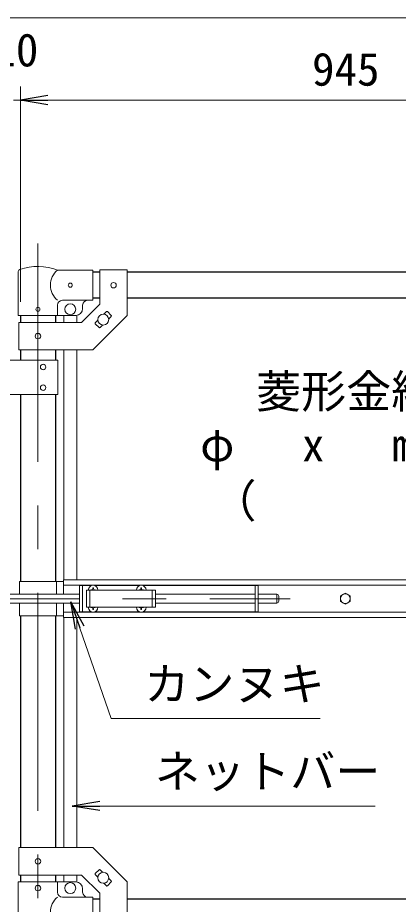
# Model space of a CAD drawing. Units: millimetres, scale not verified. Extents: x -4200 to 4200, y -2970 to 2970.
# Drawn here: x 1243 to 1796, y -358 to 931 of the extents above; entities that cross this region are included whole.
import ezdxf
from ezdxf.enums import TextEntityAlignment as Align

# ---------------------------------------------------------------- set-up
doc = ezdxf.new("R2010")
doc.units = ezdxf.units.MM
doc.header["$LTSCALE"] = 10
doc.linetypes.add('DASHED', pattern=[7.5, 6, -1.5])
doc.linetypes.add('USER1', pattern=[50.8, 31.75, -6.35, 6.35, -6.35])
for name, color, linetype, lineweight in [('0-1_D-BMK', 2, 'USER1', 13), ('0-2_D-STR1', 1, 'Continuous', 25), ('0-3_D-STR3', 3, 'Continuous', 13), ('0-7_D-STR-DIM', 7, 'Continuous', 13), ('0-A_D-STR-TXT', 7, 'Continuous', 13)]:
    doc.layers.add(name, color=color, linetype=linetype, lineweight=lineweight)
doc.layers.add('0-8_0', color=7, linetype='Continuous')
doc.styles.add('ＭＳ ゴシック', font='')
doc.styles.get('ＭＳ ゴシック').set_extended_font_data('MS Gothic')

# ---------------------------------------------------------------- blocks, each defined once
blk = doc.blocks.new('_Open')
at = {"layer": '0-8_0'}
blk.add_line((-10, 1.667), (0, 0), dxfattribs=at)
blk.add_lwpolyline([(-10, -1.667), (0, 0), (-10, 0)], dxfattribs=at)

msp = doc.modelspace()

# ---------------------------------------------------------------- linework, layer by layer
at = {"layer": '0-1_D-BMK'}
for p, q in [((1272.39, 603.1), (1272.39, -435.29)), ((1014.52, 86.37), (1638.97, 86.37))]:
    msp.add_line(p, q, dxfattribs=at)
at = {"layer": '0-2_D-STR1'}
for p, q in [((1362.39, 561.37), (1352.39, 561.37)), ((2036.59, 561.37), (1402.39, 561.37)), ((1362.39, 523.37), (1352.39, 523.37)), ((2036.59, 523.37), (1402.39, 523.37)), ((1246.99, 498.37), (1246.99, 488.32)), ((1297.79, 498.37), (1297.79, 488.32)), ((1246.99, 448.32), (1246.99, 433.32)), ((1297.79, 448.32), (1297.79, 433.32)), ((1246.99, 383.32), (1246.99, 111.37)), ((1297.79, 383.32), (1297.79, 111.37)), ((1246.99, 61.37), (1246.99, -275.58)), ((1297.79, 61.37), (1297.79, -275.58)), ((1246.99, -315.58), (1246.99, -325.63)), ((1297.79, -315.58), (1297.79, -325.63)), ((1362.39, -350.63), (1352.39, -350.63)), ((2036.59, -350.63), (1402.39, -350.63))]:
    msp.add_line(p, q, dxfattribs=at)
at = {"layer": '0-3_D-STR3'}
for p, q in [((1243.84, 498.37), (1243.84, 562.06)), ((1352.39, 564.37), (1300.94, 564.37)), ((1352.39, 564.37), (1352.39, 520.37)), ((1362.39, 564.57), (1362.39, 514.89)), ((1362.39, 564.57), (1402.39, 564.57)), ((1402.39, 564.57), (1402.39, 498.32)), ((1352.39, 520.37), (1307.94, 520.37)), ((1300.94, 498.37), (1300.94, 513.37)), ((1335.82, 488.32), (1362.39, 514.89)), ((1337.39, 513.37), (1337.39, 508.37)), ((1368.27, 500.27), (1371.99, 503.98)), ((1373.4, 503.98), (1379.06, 498.33)), ((1243.84, 498.37), (1300.94, 498.37)), ((1300.94, 498.37), (1327.39, 498.37)), ((1309.89, 498.37), (1309.89, 488.32)), ((1328.89, 498.37), (1328.89, 488.32)), ((1355.72, 487.72), (1359.44, 491.44)), ((1375.34, 493.2), (1379.06, 496.91)), ((1244.69, 488.32), (1335.82, 488.32)), ((1244.69, 488.32), (1244.69, 448.32)), ((1355.72, 486.31), (1361.38, 480.65)), ((1362.79, 480.65), (1366.51, 484.37)), ((1309.89, 448.32), (1309.89, 113.87)), ((1328.89, 448.32), (1328.89, 113.87)), ((1301.39, 433.32), (1181.39, 433.32)), ((1301.39, 433.32), (1301.39, 383.32)), ((1301.39, 383.32), (1181.39, 383.32)), ((1245.39, 111.37), (1245.39, 92.87)), ((1245.39, 111.37), (1309.49, 111.37)), ((1299.39, 111.37), (1299.39, 92.87)), ((1309.49, 113.87), (2129.49, 113.87)), ((1309.49, 92.87), (1309.49, 113.87)), ((1309.49, 105.87), (2129.49, 105.87)), ((1332.64, 105.37), (1332.64, 67.37)), ((1332.64, 105.37), (1350.04, 105.37)), ((1337.14, 105.37), (1337.14, 67.37)), ((1355.24, 105.37), (1420.04, 105.37)), ((1425.24, 105.37), (1592.64, 105.37)), ((1588.14, 105.37), (1588.14, 67.37)), ((1592.64, 105.37), (1592.64, 67.37)), ((1151.84, 92.87), (1332.64, 92.87)), ((1343.14, 98.87), (1343.14, 73.87)), ((1343.14, 98.87), (1443.14, 98.87)), ((1350.79, 99.28), (1349.49, 99.26)), ((1349.49, 99.26), (1349.49, 98.87)), ((1352.25, 102.02), (1352.22, 100.72)), ((1352.25, 102.02), (1353.04, 102.02)), ((1353.04, 102.02), (1353.06, 100.72)), ((1420.79, 99.28), (1419.49, 99.26)), ((1419.49, 99.26), (1419.49, 98.87)), ((1422.25, 102.02), (1422.22, 100.72)), ((1422.25, 102.02), (1423.04, 102.02)), ((1423.04, 102.02), (1423.06, 100.72)), ((1424.49, 99.28), (1425.79, 99.26)), ((1425.79, 99.26), (1425.79, 98.87)), ((1443.14, 98.87), (1443.14, 73.87)), ((1443.14, 92.87), (1588.14, 92.87)), ((1592.64, 92.87), (1619.64, 92.87)), ((1619.64, 92.87), (1619.64, 79.87)), ((1151.84, 79.87), (1332.64, 79.87)), ((1245.39, 79.87), (1245.39, 61.37)), ((1299.39, 79.87), (1299.39, 61.37)), ((1309.49, 58.87), (1309.49, 79.87)), ((1443.14, 79.87), (1588.14, 79.87)), ((1592.64, 79.87), (1619.64, 79.87)), ((1622.64, 89.87), (1622.64, 82.87)), ((1309.49, 66.87), (2129.49, 66.87)), ((1332.64, 67.37), (1350.04, 67.37)), ((1343.14, 73.87), (1443.14, 73.87)), ((1349.49, 73.47), (1349.49, 73.87)), ((1350.79, 73.45), (1349.49, 73.47)), ((1352.25, 70.72), (1352.22, 72.01)), ((1352.25, 70.72), (1353.04, 70.72)), ((1353.04, 70.72), (1353.06, 72.01)), ((1354.49, 73.45), (1355.79, 73.47)), ((1355.24, 67.37), (1420.04, 67.37)), ((1355.79, 73.47), (1355.79, 73.87)), ((1419.49, 73.47), (1419.49, 73.87)), ((1420.79, 73.45), (1419.49, 73.47)), ((1422.25, 70.72), (1422.22, 72.01)), ((1422.25, 70.72), (1423.04, 70.72)), ((1423.04, 70.72), (1423.06, 72.01)), ((1424.49, 73.45), (1425.79, 73.47)), ((1425.24, 67.37), (1592.64, 67.37)), ((1425.79, 73.47), (1425.79, 73.87)), ((1245.39, 61.37), (1309.49, 61.37)), ((1309.49, 58.87), (2129.49, 58.87)), ((1309.89, 58.87), (1309.89, -275.58)), ((1328.89, 58.87), (1328.89, -275.58)), ((1244.69, -315.58), (1244.69, -275.58)), ((1355.72, -313.57), (1361.38, -307.92)), ((1362.79, -307.92), (1366.51, -311.63)), ((1244.69, -315.58), (1335.82, -315.58)), ((1309.89, -315.58), (1309.89, -325.63)), ((1328.89, -315.58), (1328.89, -325.63)), ((1335.82, -315.58), (1362.39, -342.15)), ((1355.72, -314.99), (1359.44, -318.7)), ((1375.34, -320.46), (1379.06, -324.18)), ((1243.84, -325.63), (1300.94, -325.63)), ((1243.84, -325.63), (1243.84, -389.33)), ((1300.94, -325.63), (1300.94, -340.63)), ((1300.94, -325.63), (1327.39, -325.63)), ((1368.27, -327.53), (1371.99, -331.25)), ((1373.4, -331.25), (1379.06, -325.59)), ((1402.39, -391.83), (1402.39, -325.58)), ((1352.39, -347.63), (1307.94, -347.63)), ((1337.39, -340.63), (1337.39, -335.63)), ((1352.39, -391.63), (1352.39, -347.63)), ((1362.39, -391.83), (1362.39, -342.15))]:
    msp.add_line(p, q, dxfattribs=at)
at = {"layer": '0-3_D-STR3', "linetype": 'DASHED'}
for p, q in [((1347.64, 98.87), (1347.64, 73.87)), ((1438.64, 98.87), (1438.64, 73.87))]:
    msp.add_line(p, q, dxfattribs=at)
at = {"layer": '0-3_D-STR3'}
for points in [[(1244.69, 448.32), (1352.39, 448.32), (1402.39, 498.32)], [(1354.49, 99.28), (1355.79, 99.26), (1355.79, 98.87)], [(1244.69, -275.58), (1352.39, -275.58), (1402.39, -325.58)]]:
    msp.add_lwpolyline(points, dxfattribs=at)
msp.add_lwpolyline([(1719.49, 94.47), (1712.48, 90.42), (1712.48, 82.32), (1719.49, 78.27), (1726.51, 82.32), (1726.51, 90.42)], close=True, dxfattribs=at)
for centre, radius in [((1319.39, 542.37), 3), ((1382.39, 542.32), 4), ((1272.39, 507.37), 3), ((1319.39, 507.37), 8), ((1367.39, 492.32), 8), ((1272.39, 468.32), 4), ((1279.9, 423.32), 4), ((1279.9, 393.32), 4), ((1719.49, 86.37), 7.03), ((1272.39, -295.58), 4), ((1367.39, -319.58), 8), ((1272.39, -334.63), 4), ((1319.39, -334.63), 8)]:
    msp.add_circle(centre, radius, dxfattribs=at)
for centre, radius, start, end in [((1272.39, 489.64), 80, 69.0916, 109.22051), ((1247.14, 562.06), 3.3, 109.22051, 180), ((1319.14, 542.37), 28.55, 129.59418, 230.40582), ((1307.94, 513.37), 7, 90, 180), ((1344.39, 513.37), 7, 90, 180), ((1327.39, 508.37), 10, 270, 0), ((1372.69, 503.28), 1, 45, 135), ((1378.35, 497.62), 1, 315, 45), ((1356.43, 487.01), 1, 135, 225), ((1362.09, 481.36), 1, 225, 315), ((1352.64, 98.87), 7, 0, 180), ((1422.64, 98.87), 7, 0, 180), ((1350.74, 100.77), 1.49, 270, 0), ((1354.55, 100.77), 1.49, 180, 270), ((1420.74, 100.77), 1.49, 270, 0), ((1424.55, 100.77), 1.49, 180, 270), ((1619.64, 89.87), 3, 0, 90), ((1619.64, 82.87), 3, 270, 0), ((1352.64, 73.87), 7, 180, 0), ((1350.74, 71.96), 1.49, 0, 90), ((1354.55, 71.96), 1.49, 90, 180), ((1422.64, 73.87), 7, 180, 0), ((1420.74, 71.96), 1.49, 0, 90), ((1424.55, 71.96), 1.49, 90, 180), ((1362.09, -308.62), 1, 45, 135), ((1356.43, -314.28), 1, 135, 225), ((1327.39, -335.63), 10, 0, 90), ((1372.69, -330.54), 1, 225, 315), ((1378.35, -324.89), 1, 315, 45), ((1319.14, -369.63), 28.55, 129.59418, 230.40582), ((1307.94, -340.63), 7, 180, 270), ((1344.39, -340.63), 7, 180, 270)]:
    msp.add_arc(centre, radius, start, end, dxfattribs=at)
at = {"layer": '0-7_D-STR-DIM'}
for p, q in [((281.99, 931.37), (2201.99, 931.37)), ((1246.99, 518.37), (1246.99, 831.37)), ((1246.99, 518.37), (1246.99, 831.37)), ((1236.99, 811.37), (1246.99, 811.37)), ((1286.99, 811.37), (2151.99, 811.37)), ((1286.99, 811.37), (1326.99, 811.37))]:
    msp.add_line(p, q, dxfattribs=at)
at = {"layer": '0-A_D-STR-TXT'}
msp.add_line((1762.99, -215.22), (1324.4, -215.22), dxfattribs=at)
msp.add_lwpolyline([(1683.01, -88.08), (1379.04, -88.08), (1320.69, 79.95)], dxfattribs=at)

# ---------------------------------------------------------------- block references
at = {"layer": '0-7_D-STR-DIM', "xscale": 4, "yscale": 4, "rotation": 180}
msp.add_blockref('_Open', (1246.99, 811.37), dxfattribs=at)
msp.add_blockref('_Open', (1246.99, 811.37), dxfattribs=at)
at = {"layer": '0-A_D-STR-TXT', "xscale": 4, "yscale": 4}
for p, rotation in [((1320.03, 81.84), 109.15293), ((1322.4, -215.22), 180)]:
    msp.add_blockref('_Open', p, dxfattribs=dict(at, rotation=rotation))

# ---------------------------------------------------------------- texts
at = {"layer": '0-7_D-STR-DIM', "style": 'ＭＳ ゴシック'}
for s, p in [('10', (1207.59, 846.12)), ('945', (1671.02, 818.12))]:
    msp.add_text(s, height=48.09, dxfattribs=at).set_placement(p, align=Align.BOTTOM_LEFT)
at = {"layer": '0-A_D-STR-TXT', "style": 'ＭＳ ゴシック'}
for s, p in [('菱形金網', (1589.54, 349.4)), ('φ\u3000 x\u3000 mm目', (1508.32, 271.81)), ('（\u3000\u3000\u3000\u3000）', (1524.57, 190.16)), ('カンヌキ', (1426.92, -76)), ('ネットバー', (1442.43, -203.27))]:
    msp.add_text(s, height=48.09, dxfattribs=at).set_placement(p, align=Align.BOTTOM_LEFT)

doc.saveas('drawing.dxf')
